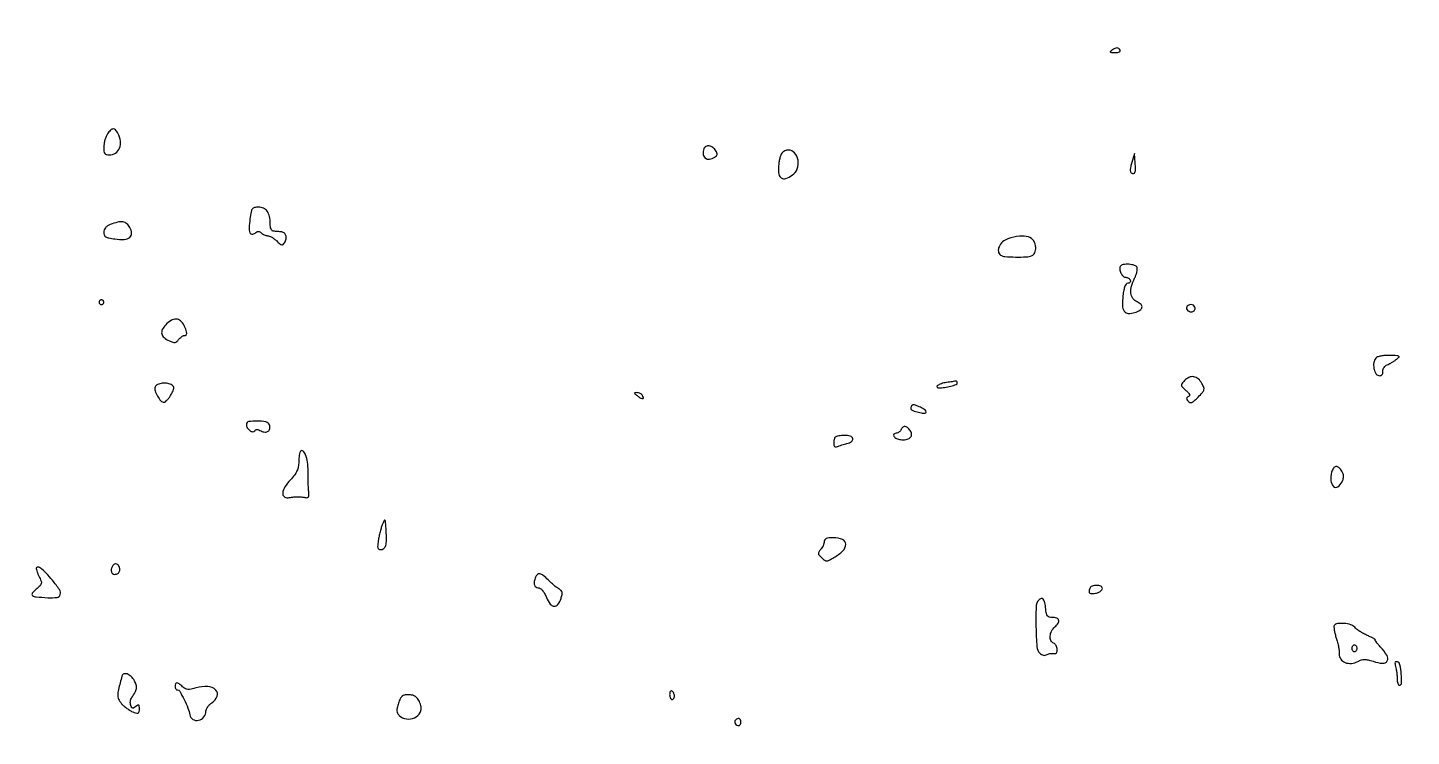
# Model space of a CAD drawing. Extents: x 0 to 2558, y 0 to 3412.
# Drawn here: x 0 to 582, y 309 to 606 of the extents above; entities that cross this region are included whole.
import ezdxf

# ---------------------------------------------------------------- set-up
doc = ezdxf.new("R2010")
doc.units = 0

msp = doc.modelspace()

# ---------------------------------------------------------------- linework, layer by layer
for points in [[(1286.775, 2242.902503, 0.000001), (1177.44536, 2242.627485, 0.134519)], [(1176.555032, 2242.380365, -0.000002), (1098.265318, 2241.934774, -0.000173)]]:
    msp.add_lwpolyline(points, format="xyb")
for points in [[(456, 597, 0.046037), (455.383675, 596.515969, 0.464355), (455.399832, 596.229858, 0.149908), (455.883843, 596.054644, 0.01107), (457.309017, 596.015313, 0.031127), (458.383981, 596.076417, 0.075986), (459.146166, 596.28793, 0.157247), (459.505627, 596.612423, 0.27625), (459.5, 597, 0.088664), (458.881504, 597.690509, 0.167411), (458.182719, 597.931224, 0.113655), (457.285896, 597.724699, 0.030273)], [(33.556704, 561.777494, 0.054478), (32.959663, 560.690215, 0.029381), (32.457282, 559.245085, 0.028895), (32.113848, 557.695103, 0.040091), (32, 556.277494, 0.024938), (32.088, 554.514233, 0.128747), (32.425439, 553.606249, 0.181219), (33.097555, 553.146088, 0.060524), (34.3, 553, 0.142582), (36.948254, 553.77086, 0.156284), (38.655585, 555.821798, 0.130965), (39.02583, 558.79922, 0.088899), (37.964816, 562.065741, 0.061335), (36.96116, 563.489855, 0.228787), (35.972768, 563.889839, 0.185573), (34.89208, 563.391243, 0.040158)], [(284.389987, 555.573907, 0.113683), (284.067018, 553.282298, 0.208748), (284.951075, 551.656191, 0.202342), (286.772882, 551.167741, 0.107962), (289, 551.986846, 0.06139), (289.677772, 552.546406, 0.155064), (289.952961, 553.115591, 0.134265), (289.868075, 553.795159, 0.041432), (289.392817, 554.721533, 0.088987), (288.146915, 556.101624, 0.123164), (286.62635, 556.769485, 0.163433), (285.267859, 556.556877, 0.183298)], [(317.162631, 553.695958, 0.092199), (316.725523, 552.912391, 0.0223), (316.313043, 551.479962, 0.02213), (315.98084, 549.766725, 0.020389), (315.790186, 547.983349, 0.055348), (315.931279, 544.839843, 0.219376), (316.976018, 543.270501, 0.22762), (318.81404, 543.07879, 0.059157), (321.549169, 544.44026, 0.160907), (323.651699, 547.08499, 0.127039), (324.01835, 550.743866, 0.144149), (322.580543, 553.804514, 0.214527), (319.922445, 555, 0.066018), (319.200798, 554.9043, 0.044461), (318.419758, 554.616938, 0.044393), (317.700133, 554.19516, 0.064892)], [(464.343902, 549.750982, 0.020455), (463.912194, 548.116422, 0.043818), (463.743553, 546.823789, 0.061088), (463.818222, 545.890936, 0.206702), (464.160433, 545.400847, 0.158376), (465.093502, 545.173072, 0.288762), (465.700901, 545.622426, 0.097204), (465.946702, 546.990077, 0.016503), (465.816346, 549.649679), (465.5, 553.5)], [(93.506338, 526.046086, 0.020444), (93.148885, 522.326041, 0.099991), (93.451508, 520.245011, 0.319541), (94.330977, 519.6323, 0.172338), (95.631409, 520.10906, -0.045056), (96.395048, 520.634496, -0.124139), (97.020896, 520.80475, -0.139138), (97.607965, 520.649893, -0.06283), (98.242382, 520.157618, 0.054576), (98.794541, 519.714428, 0.038647), (99.49633, 519.34005, 0.039128), (100.232237, 519.084207, 0.064181), (100.885549, 519, -0.100484), (101.61617, 518.851671, -0.030735), (102.630059, 518.34676, -0.029387), (103.722835, 517.627289, -0.028303), (104.738219, 516.776205, 0.016641), (106.074136, 515.602365, 0.11678), (106.847229, 515.224022, 0.226935), (107.449175, 515.360966, 0.082715), (108.051417, 516.026205, 0.088164), (108.717672, 517.625132, 0.137494), (108.63715, 519.105566, 0.161499), (107.8315, 520.1701, 0.133369), (106.482121, 520.643701, -0.00067), (105.631682, 520.706503, -0.000535), (104.715061, 520.776415, -0.000541), (103.866646, 520.842962, -0.001369), (103.25, 520.893701, -0.20687), (102.763058, 521.155196, -0.073786), (102.360601, 521.853743, -0.056692), (102.08963, 522.863728, -0.037231), (102, 524.065741, 0.049238), (101.699058, 527.114344, 0.105979), (100.767302, 529.270138, 0.134214), (99.207108, 530.544322, 0.104881), (97.058654, 531, 0.051297), (95.389564, 530.82831, 0.188097), (94.51507, 530.259292, 0.109474), (93.993331, 529.038937, 0.012314)], [(34.75, 523.700578, 0.047144), (33.551596, 523.091021, 0.076386), (32.691801, 522.341127, 0.088259), (32.178373, 521.454775, 0.087464), (32, 520.442882, 0.097923), (32.227024, 519.294799, 0.161651), (32.86609, 518.552754, 0.085734), (34.152197, 518.056517, 0.015246), (36.705279, 517.626918, 0.043655), (40.601256, 517.43601, 0.155316), (42.922989, 518.274213, 0.24788), (43.711269, 519.992115, 0.10934), (43.015794, 522.470488, 0.097742), (41.72257, 524.049379, 0.136319), (40.063068, 524.787883, 0.097516), (37.832758, 524.683686, 0.033817)], [(412.310799, 517.669697, 0.09974), (410.069802, 516.39663, 0.106871), (408.56203, 514.381745, 0.140825), (408.252936, 512.332163, 0.222431), (409.19201, 510.86017, 0.123295), (411.043066, 510.247068, 0.013839), (415.504848, 510.03803, 0.016107), (419.973085, 510.096439, 0.080454), (422.418213, 510.606989, 0.123652), (423.051861, 511.052185, 0.071121), (423.558528, 511.84218, 0.060565), (423.888988, 512.883527, 0.04661), (424, 514.071805, 0.152684), (423.13419, 516.841009, 0.168094), (420.873205, 518.495307, 0.10902), (417.190739, 518.795764, 0.045538)], [(459.557077, 506.092353, 0.177755), (459.304628, 504.858017, 0.081313), (459.817249, 503.270641, 0.08253), (460.798321, 501.951089, 0.19408), (461.916667, 501.5, -0.081237), (462.48935, 501.406335, -0.068653), (463.039583, 501.132812, -0.070115), (463.484598, 500.727763, -0.092923), (463.75, 500.25, -0.113146), (463.796056, 499.773804, -0.140676), (463.620083, 499.367188, -0.130586), (463.241924, 499.095419, -0.09111), (462.722624, 499, 0.222002), (462.038625, 498.680557, 0.080507), (461.477537, 497.736599, 0.048012), (461.019922, 496.14323, 0.016461), (460.658725, 493.76628, 0.035688), (460.466261, 489.633927, 0.147092), (461.237851, 487.281123, 0.230438), (462.924738, 486.340107, 0.094688), (465.589286, 486.696429, 0.05028), (467.814191, 487.695956, 0.210356), (468.662889, 488.851623, 0.271756), (468.280965, 490.036028, 0.075302), (466.57855, 491.146164, -0.139031), (464.824772, 492.634833, -0.123204), (464.011654, 494.893774, -0.09327), (464.2616, 497.804629, -0.051443), (465.572354, 501.139917, 0.030003), (466.134249, 502.407469, 0.032396), (466.523919, 503.701451, 0.034286), (466.707319, 504.843796, 0.114763), (466.603739, 505.590257, 0.233858), (465.578706, 506.53551, 0.053635), (463.192186, 506.965597, 0.05356), (460.756295, 506.878149, 0.222129)], [(30, 491, 0.099038), (30.076342, 490.618362, 0.097945), (30.29375, 490.29375, 0.097945), (30.618362, 490.076342, 0.099038), (31, 490, 0.099038), (31.381638, 490.076342, 0.097945), (31.70625, 490.29375, 0.097945), (31.923658, 490.618362, 0.099038), (32, 491, 0.099038), (31.923658, 491.381638, 0.097945), (31.70625, 491.70625, 0.097945), (31.381638, 491.923658, 0.099038), (31, 492, 0.099038), (30.618362, 491.923658, 0.097945), (30.29375, 491.70625, 0.097945), (30.076342, 491.381638, 0.099038)], [(487.693853, 489.36052, 0.194761), (487.381568, 488.62332, 0.172865), (487.649978, 487.830294, 0.128462), (488.462204, 487.217225, 0.098073), (489.559017, 487, 0.103216), (490.108867, 487.114729, 0.098834), (490.576711, 487.440625, 0.096907), (490.890211, 487.927451, 0.095012), (491, 488.5, 0.179946), (490.664381, 489.40236, 0.15216), (489.79511, 489.94328, 0.132661), (488.672804, 489.933008, 0.128822)], [(58.0478, 481.550881, 0.071629), (56.623041, 479.517455, 0.174475), (56.402246, 477.726874, 0.167105), (57.375273, 476.153739, 0.064637), (59.581482, 474.78092, 0.025647), (61.049546, 474.20094, 0.114253), (61.965615, 474.111393, 0.148975), (62.696176, 474.442783, 0.054503), (63.46979, 475.289572, -0.039448), (64.032567, 475.944024, -0.040183), (64.687897, 476.497562, -0.043391), (65.334863, 476.880413, -0.112373), (65.860243, 477, 0.16504), (66.630495, 477.261364, 0.240007), (66.933815, 477.896683, 0.087756), (66.687297, 479.108202, 0.014745), (65.75, 481.292833, 0.106651), (64.318187, 483.18698, 0.171021), (62.450511, 483.916235, 0.144177), (60.292695, 483.358605, 0.069445)], [(566.966896, 467.460113, 0.139599), (566.168016, 465.648471, 0.078283), (566.212468, 463.223885, 0.084536), (566.969606, 461.105407, 0.221378), (568.25, 460.185226, 0.080529), (569.037062, 460.164203, 0.165968), (569.581553, 460.435969, 0.142067), (569.899275, 461.022183, 0.053658), (570, 461.958061, -0.076344), (570.130905, 462.810394, -0.065847), (570.514063, 463.632168, -0.068099), (571.08099, 464.300104, -0.095541), (571.75, 464.701602, 0.030447), (572.56668, 465.057421, 0.013751), (573.592479, 465.616838, 0.013556), (574.646253, 466.268542, 0.018029), (575.564821, 466.920217, 0.026392), (576.701842, 467.889371, 0.487716), (576.66276, 468.297854, 0.130702), (575.942017, 468.52709, 0.004171), (572.853975, 468.649641, 0.022267), (570.804595, 468.622581, 0.035425), (569.066251, 468.397874, 0.042198), (567.729533, 468.008107, 0.128197)], [(53.618267, 455.447604, 0.172435), (53.577949, 453.828429, 0.052604), (54.596423, 451.55832, 0.052547), (56.036974, 449.590166, 0.21302), (57.36501, 449.006323, 0.172137), (57.916576, 449.205477, 0.03396), (58.694341, 449.937826, 0.032381), (59.525534, 450.95976, 0.025147), (60.296578, 452.168519, 0.01708), (61.168501, 453.829642, 0.081225), (61.471364, 454.855332, 0.157605), (61.335325, 455.571902, 0.126987), (60.796578, 456.146884, 0.100603), (58.936434, 456.857187, 0.065429), (56.629742, 456.934635, 0.07048), (54.601603, 456.442965, 0.209441)], [(386.5, 457.273221, 0.040972), (384.290101, 456.771335, 0.07375), (382.622171, 455.960582, 0.406135), (382.502138, 455.367049, 0.255014), (383.175, 455, 0.037709), (385.627127, 455.185199, 0.028609), (388.266846, 455.74223, 0.021753), (390.541051, 456.467385, 0.314446), (391, 457.125, 0.087726), (390.942954, 457.447636, 0.113539), (390.779688, 457.698956, 0.124148), (390.535763, 457.839115, 0.11847), (390.25, 457.850168, -0.00981), (389.796179, 457.768729, -0.001321), (388.839062, 457.618884, -0.001525), (387.703599, 457.447733, -0.001284)], [(486.558532, 458.064677, 0.023541), (485.484226, 456.759011, 0.196404), (485.296102, 456.033014, 0.165422), (485.653969, 455.314678, 0.015658), (487.113706, 453.956402, -0.021483), (488.166839, 452.953334, -0.092958), (488.639065, 452.234757, -0.220288), (488.619616, 451.718214, -0.178918), (488.208262, 451.3385, 0.069829), (487.646064, 451.008519, 0.208754), (487.441186, 450.623484, 0.157223), (487.559054, 450.130075, 0.036602), (488.060062, 449.42763, 0.127104), (488.794671, 448.897376, 0.191436), (489.574812, 448.902002, 0.086242), (490.598005, 449.538207, 0.014265), (492.292902, 451.139056, 0.014255), (494.132438, 453.086582, 0.113856), (494.722696, 454.162827, 0.160997), (494.67583, 455.21899, 0.036627), (493.907685, 456.86418, 0.086431), (492.336132, 458.797764, 0.139383), (490.428391, 459.693338, 0.148273), (488.421307, 459.425872, 0.102444)], [(256.557298, 451.581761, 0.026498), (257.937614, 450.680598, 0.177033), (258.732145, 450.540143, 0.447219), (258.982762, 450.945034, 0.066787), (258.541119, 451.933469, 0.092697), (258.169362, 452.341887, 0.05301), (257.596159, 452.686706, 0.050463), (256.923053, 452.920885, 0.058559), (256.249853, 453, 0.031223), (255.434549, 452.949037, 0.440416), (255.283432, 452.735667, 0.173737), (255.502711, 452.383973, 0.009468)], [(371.542705, 447.069098, 0.175463), (371.390628, 446.341998, 0.214617), (371.758418, 445.760577, 0.075899), (372.874126, 445.245588, 0.011579), (375.25, 444.619206, 0.043106), (377.305101, 444.311842, 0.405788), (377.920791, 444.839624, 0.281227), (377.476179, 445.743508, 0.034473), (375.452947, 446.839485, 0.006647), (373.421987, 447.732442, 0.085781), (372.618529, 447.920394, 0.204642), (372.084438, 447.728422, 0.067215)], [(92, 439.622445, 0.132948), (92.372943, 438.244647, 0.097005), (93.426297, 437.048718, 0.131436), (94.622017, 436.551722, 0.295629), (95.471661, 436.954146, -0.130061), (95.892401, 437.35288, -0.129778), (96.455639, 437.49177, -0.086382), (97.199874, 437.349654, -0.032606), (98.168048, 436.910064, 0.100534), (99.824451, 436.413962, 0.180851), (101.174501, 436.783571, 0.205134), (101.841873, 437.894189, 0.126375), (101.664167, 439.432783, 0.255653), (100.20483, 440.671489, 0.045932), (96.532651, 441.082354, 0.048224), (92.998372, 440.810559, 0.364369)], [(367.393537, 437.583158, -0.074475), (367.050952, 436.977938, -0.064425), (366.530804, 436.465053, -0.066856), (365.919468, 436.118118, -0.09596), (365.309678, 436, 0.21467), (364.364466, 435.574579, 0.335471), (364.298428, 434.725371, 0.135803), (365.411869, 433.726716, 0.088892), (367.077119, 433.24095, 0.06305), (369.424548, 433.286542, 0.130969), (371.094984, 434.004257, 0.202815), (371.762523, 435.213698, 0.166903), (371.428557, 436.662014, 0.058416), (370.294578, 438.081396, 0.139793), (369.123858, 438.724351, 0.214986), (368.117606, 438.521333, 0.146479)], [(339.666667, 434.333333, 0.100811), (339.409911, 433.945224, 0.033301), (339.195833, 433.29253, 0.0316), (339.049149, 432.518049, 0.03101), (339, 431.726345, 0.051375), (339.088278, 430.869459, 0.169117), (339.37648, 430.389084, 0.196222), (339.867926, 430.232835, 0.071803), (340.592901, 430.397276, -0.012494), (341.372073, 430.674143, -0.005362), (342.424972, 431.006441, -0.005302), (343.55473, 431.336673, -0.006968), (344.592901, 431.612673, 0.084714), (346.553569, 432.476357, 0.324124), (346.996861, 433.654195, 0.261457), (345.994379, 434.670846, 0.070353), (343.666667, 435, 0.018427), (342.341558, 434.951148, 0.022866), (341.116667, 434.804167, 0.022027), (340.120244, 434.592625, 0.13383)], [(114.722552, 428.389218, 0.136341), (114.441237, 427.891432, 0.021047), (114.21225, 426.769222, 0.022165), (114.052917, 425.388353, 0.017641), (114, 423.888984, -0.044873), (113.816035, 421.843264, -0.063858), (113.265278, 420.105462, -0.054447), (112.218403, 418.371781, -0.023563), (110.481141, 416.305651, 0.04436), (108.193294, 413.343154, 0.110024), (107.25913, 410.782211, 0.257185), (107.844375, 409.285975, 0.219148), (109.500484, 408.840066, -0.021371), (111.494253, 409.092064, -0.020309), (113.536542, 409.178664, -0.021297), (115.439338, 409.100947, -0.036995), (117, 408.853306, 0.128163), (117.683137, 408.869442, 0.219824), (118.106544, 409.234343, 0.108713), (118.279718, 410.046269, 0.023038), (118.203321, 411.5, -0.012277), (118.089838, 413.030342, -0.004142), (117.997753, 415.265002, -0.004117), (117.936722, 417.738645, -0.00471), (117.92013, 420.104262, 0.034732), (117.671379, 423.80975, 0.058032), (116.892002, 426.83175, 0.113398), (115.826855, 428.408325, 0.404115)], [(548.430496, 419.579095, 0.079451), (548.114531, 415.970497, 0.18937), (549.254796, 413.582841, 0.349314), (551.077541, 413.438872, 0.138364), (552.812899, 415.488703, 0.033627), (553.325073, 416.848186, 0.076847), (553.477215, 417.930346, 0.085846), (553.289792, 418.931916, 0.050539), (552.750632, 420.027693, 0.073), (551.495045, 421.506367, 0.209103), (550.238726, 421.907137, 0.225825), (549.161625, 421.250215, 0.08345)], [(149.355504, 398, 0.027322), (148.881391, 396.746335, 0.010954), (148.365601, 394.985937, 0.010802), (147.891296, 393.060356, 0.013415), (147.537346, 391.25, 0.012163), (147.207944, 388.94465, 0.0821), (147.261083, 387.796053, 0.204307), (147.665343, 387.221485, 0.139545), (148.443487, 387, 0.170882), (149.775388, 387.468886, 0.15441), (150.587444, 388.68854, 0.070686), (150.914239, 391.009699, 0.014837), (150.787056, 395.119199, 0.003492), (150.563968, 398.414523, 0.096954), (150.336409, 399.243577, 0.595523), (149.999666, 399.255491, 0.028941)], [(335, 390.328741, -0.070552), (334.892193, 389.568517, -0.035675), (334.556997, 388.658901, -0.034557), (334.069139, 387.751853, -0.043279), (333.491904, 386.991055, 0.036756), (332.711506, 385.989839, 0.182146), (332.552684, 385.306185, 0.15307), (332.873507, 384.617329, 0.023902), (333.949638, 383.545577, 0.032657), (335.216344, 382.541463, 0.156765), (336.086727, 382.27795, 0.114783), (337.09235, 382.530002, 0.01394), (339.10216, 383.633263, 0.059431), (342.8849, 386.500741, 0.20581), (344.048447, 389.272136, 0.301252), (342.698767, 391.272005, 0.098294), (339.031385, 392, 0.018749), (337.020176, 391.924555, 0.07967), (335.853046, 391.646359, 0.15363), (335.232781, 391.126169, 0.142974)], [(3.74533, 379.411997, 0.241737), (3.62339, 379.032662, 0.027351), (3.824815, 378.123533, 0.028267), (4.208042, 377.001938, 0.019247), (4.763146, 375.772965, -0.021222), (5.641957, 373.80666, -0.148457), (5.728214, 372.771098, -0.143702), (5.226078, 371.845594, -0.019471), (3.592748, 370.32612, 0.046811), (1.95124, 368.622654, 0.427432), (2.075198, 367.706834, 0.135592), (3.57293, 367.14502, 0.007977), (8.465217, 366.785412, 0.04393), (12.346138, 366.903366, 0.306602), (13.707767, 368.081305, 0.216803), (13.357355, 370.193546, 0.025589), (10.431904, 374.101787, 0.011372), (7.829971, 377.089618, 0.040125), (5.970783, 378.826416, 0.074837), (4.629905, 379.597313, 0.297807)], [(35.335833, 379.432783, 0.115715), (35.149046, 378.067861, 0.178369), (35.658958, 377.005289, 0.196559), (36.688531, 376.591465, 0.137757), (37.904076, 376.940716, 0.189259), (38.628232, 377.907007, 0.122654), (38.663504, 379.320616, 0.128817), (38.037246, 380.537285, 0.212936), (37, 381, 0.125507), (36.549001, 380.884981, 0.064084), (36.072758, 380.53963, 0.057495), (35.644856, 380.03215, 0.054869)], [(213.606989, 375.418213, 0.042385), (213.06463, 373.544026, 0.112867), (213.103124, 372.160374, 0.181895), (213.694344, 371.31887, 0.149263), (214.75, 370.989829, -0.153035), (215.595249, 370.719515, -0.063655), (216.489472, 369.902394, -0.04891), (217.379298, 368.617081, -0.02752), (218.210316, 366.908863, 0.05665), (219.774224, 364.119046, 0.221587), (221.453782, 363.178331, 0.263069), (223.036582, 363.923573, 0.073799), (224.318261, 366.453381, 0.024979), (224.768449, 368.069589, 0.110412), (224.770194, 369.051382, 0.150861), (224.358106, 369.7751, 0.060982), (223.431529, 370.453381, -0.03417), (222.530129, 371.041891, -0.012104), (221.322605, 372.000368, -0.011948), (220.043069, 373.1204, -0.013768), (218.879192, 374.25, 0.02412), (216.820893, 376.166573, 0.12146), (215.422715, 376.858936, 0.245207), (214.398451, 376.58331, 0.11566)], [(446.67589, 370.597766, 0.073145), (446.408549, 369.404359, 0.274597), (446.736746, 368.744651, 0.164529), (447.66843, 368.509686, 0.027454), (449.523502, 368.759742, 0.051068), (450.470837, 369.043398, 0.062678), (451.272529, 369.50047, 0.074757), (451.816447, 370.052278, 0.158549), (452, 370.616577, 0.297505), (451.350282, 371.611874, 0.104797), (449.600791, 371.976175, 0.092017), (447.688076, 371.61417, 0.211528)], [(425.215566, 365.759741, 0.167012), (424.138163, 362.912547, 0.012545), (424.09035, 354.521765, 0.012056), (424.456212, 346.116843, 0.181397), (425.647337, 343.49552, 0.059126), (426.404358, 342.899106, 0.088611), (427.18623, 342.593676, 0.093807), (427.992053, 342.586759, 0.074103), (428.819446, 342.866855, -0.045197), (429.554777, 343.163989, -0.038298), (430.373525, 343.344611, -0.03999), (431.150343, 343.39177, -0.081425), (431.75, 343.281539, 0.357878), (432.65694, 343.60549, 0.150546), (432.989051, 344.953676, 0.098884), (432.538928, 346.684363, 0.190458), (431.5, 347.638374, -0.202623), (430.37503, 348.721046, -0.120769), (430.066159, 350.583449, -0.09734), (430.659049, 352.724947, -0.093035), (432.024331, 354.522019, 0.058157), (433.401034, 356.094697, 0.222086), (433.610573, 357.346994, 0.255539), (432.791746, 358.188633, 0.072581), (430.923898, 358.478305, -0.061107), (429.644159, 358.646934, -0.165383), (428.888619, 359.142886, -0.118573), (428.445158, 360.119927, -0.024628), (428.178703, 362, 0.027104), (427.785306, 364.680229, 0.117417), (427.114389, 366.128981, 0.301549), (426.235394, 366.417917, 0.153669)], [(549.54575, 355.074025, 0.15897), (549.400247, 354.474972, 0.0206), (549.557637, 353.149872, 0.022341), (549.889264, 351.547606, 0.016947), (550.38985, 349.824025, -0.017498), (550.920815, 347.988292, -0.015597), (551.345193, 346.048411, -0.015852), (551.616885, 344.2804, -0.045785), (551.653117, 343.042907, 0.174772), (552.260356, 340.961093, 0.142748), (554.108192, 339.534797, 0.117583), (556.753279, 339.162905, 0.099574), (559.462559, 339.979962, -0.043793), (560.937627, 340.610344, -0.076953), (562.243653, 340.824772, -0.062027), (563.737563, 340.652564, -0.02003), (565.883112, 340.038576, 0.055835), (569.906862, 339.192629, 0.299575), (571.790953, 340.189046, 0.270177), (571.733269, 342.445506, 0.049553), (569.09879, 345.894245, -0.010867), (568.031349, 347.087921, -0.021074), (567.241104, 348.094136, -0.022984), (566.751578, 348.845152, -0.568842), (566.84879, 349.021962, 0.738563), (566.878736, 349.132392, 0.015137), (566.133707, 349.571968, 0.01278), (564.99047, 350.163105, 0.006185), (563.5, 350.863484, -0.01896), (561.867981, 351.681904, -0.017949), (560.271844, 352.635726, -0.01824), (558.921839, 353.581302, -0.058066), (558.127555, 354.341522, 0.14917), (556.488412, 355.423267, 0.05055), (553.649445, 355.957972, 0.050144), (550.870482, 355.916129, 0.229391)], [(559, 345.5, -0.064853), (558.925306, 344.926543, -0.082425), (558.70625, 344.440625, -0.098894), (558.381354, 344.115568, -0.148195), (558, 344, -0.148195), (557.618646, 344.115568, -0.098894), (557.29375, 344.440625, -0.082425), (557.074694, 344.926543, -0.064853), (557, 345.5, -0.064853), (557.074694, 346.073457, -0.082425), (557.29375, 346.559375, -0.098894), (557.618646, 346.884432, -0.148195), (558, 347, -0.148195), (558.381354, 346.884432, -0.098894), (558.70625, 346.559375, -0.082425), (558.925306, 346.073457, -0.064853)], [(575.334703, 337.883881, -0.021882), (575.580454, 336.773138, -0.011933), (575.789293, 335.392452, -0.011871), (575.934969, 333.976387, -0.018454), (575.986345, 332.75, 0.032862), (576.060908, 331.696603, 0.050362), (576.275589, 330.807813, 0.064961), (576.585379, 330.193975, 0.248343), (576.951831, 330, 0.407452), (577.8289, 330.857005, 0.027508), (577.706392, 334.700557, 0.027191), (577.151121, 338.605964, 0.269636), (576.098358, 339.800618, 0.096926), (575.477352, 339.880832, 0.289414), (575.145816, 339.640003, 0.138077), (575.08235, 339.036171, 0.022954)], [(39.63298, 333.823907, 0.007879), (38.185751, 328.166216, 0.064919), (37.907735, 325.52855, 0.128032), (38.4355, 323.688496, 0.064945), (39.929888, 321.777673, 0.025932), (41.078884, 320.758637, 0.021155), (42.405967, 319.788251, 0.021654), (43.706491, 318.998448, 0.051106), (44.75, 318.55684, 0.033986), (45.942355, 318.277315, 0.189672), (46.572089, 318.413227, 0.207483), (46.907044, 318.931025, 0.041279), (47, 320.055057, 0.020622), (46.951968, 321.219138, 0.233588), (46.721105, 321.603035, 0.294065), (46.319209, 321.6024, 0.029794), (45.511833, 321.009821, -0.037333), (44.707282, 320.437758, -0.196715), (44.182814, 320.355812, -0.204838), (43.764674, 320.665555, -0.040707), (43.352686, 321.523299, -0.076604), (43.181814, 322.311448, -0.051698), (43.221175, 323.232345, -0.051111), (43.450914, 324.139055, -0.068887), (43.847218, 324.885923, 0.028526), (45.212593, 327.023798, 0.091437), (45.756492, 328.617132, 0.111176), (45.643867, 330.118941, 0.053845), (44.882794, 331.899748, 0.072133), (43.523787, 333.667238, 0.105383), (41.867038, 334.708954, 0.173919), (40.466114, 334.718652, 0.246609)], [(62, 329.5, 0.064504), (62.074292, 328.926531, 0.082178), (62.292245, 328.440625, 0.098784), (62.615474, 328.115558, 0.148912), (62.994877, 328, -0.270992), (63.967372, 327.431148, -0.013044), (65.792802, 323.976977, -0.021187), (67.41362, 320.325078, -0.052703), (68.19241, 317.511484, 0.221059), (69.476805, 315.633476, 0.193613), (71.843893, 315.267648, 0.16257), (74.115527, 316.665025, 0.176034), (75, 319.099392, -0.106794), (75.179019, 319.927988, -0.048963), (75.734375, 320.890315, -0.045412), (76.543598, 321.827953, -0.047029), (77.5, 322.591957, 0.155345), (79.73588, 325.34261, 0.305345), (79.151503, 327.975603, 0.179468), (75.731267, 329.439958, 0.085324), (70.907282, 328.854075, -0.018115), (68.726674, 328.285948, -0.076055), (67.379574, 328.195793, -0.107151), (66.310454, 328.52473, -0.055958), (65.173999, 329.342533, 0.023547), (63.662396, 330.58625, 0.149044), (62.735758, 330.919762, 0.326036), (62.193417, 330.563843, 0.090166)], [(155.966071, 322.397195, 0.018778), (155.395103, 320.420699, 0.0773), (155.284239, 319.183619, 0.113733), (155.571355, 318.2264, 0.066974), (156.299234, 317.272195, 0.16242), (159.276613, 315.784538, 0.144039), (162.716231, 316.285993, 0.161271), (165.079947, 318.490971, 0.201893), (165.382301, 321.447543, 0.045434), (164.505972, 323.595771, 0.098995), (163.397943, 324.978713, 0.110014), (161.926423, 325.742601, 0.06501), (159.955107, 326, 0.054726), (158.451262, 325.834907, 0.12969), (157.458197, 325.322158, 0.102729), (156.709646, 324.298707, 0.027)], [(270, 326.059017, 0.0466), (270.073608, 325.270941, 0.066561), (270.29375, 324.604836, 0.086673), (270.618015, 324.155423, 0.195654), (271, 324, 0.142666), (271.38134, 324.111069, 0.09965), (271.70625, 324.423289, 0.08433), (271.925146, 324.890182, 0.067639), (272, 325.440983, 0.061875), (271.925833, 326.038022, 0.051278), (271.70625, 326.640225, 0.053305), (271.382836, 327.157656, 0.08825), (271, 327.5, 0.202618), (270.621877, 327.558599, 0.181468), (270.29375, 327.33165, 0.104212), (270.071541, 326.804599, 0.047867)], [(297.693853, 315.36052, 0.191124), (297.401415, 314.683432, 0.139481), (297.603969, 313.880661, 0.123736), (298.230079, 313.235684, 0.139398), (299.059017, 313, 0.156819), (299.417907, 313.1154, 0.097386), (299.723586, 313.440625, 0.079459), (299.929934, 313.926402, 0.06085), (300, 314.5, 0.103624), (299.806289, 315.424643, 0.202875), (299.269246, 315.932483, 0.1934), (298.508765, 315.913511, 0.094876)]]:
    msp.add_lwpolyline(points, format="xyb", close=True)

doc.saveas('drawing.dxf')
